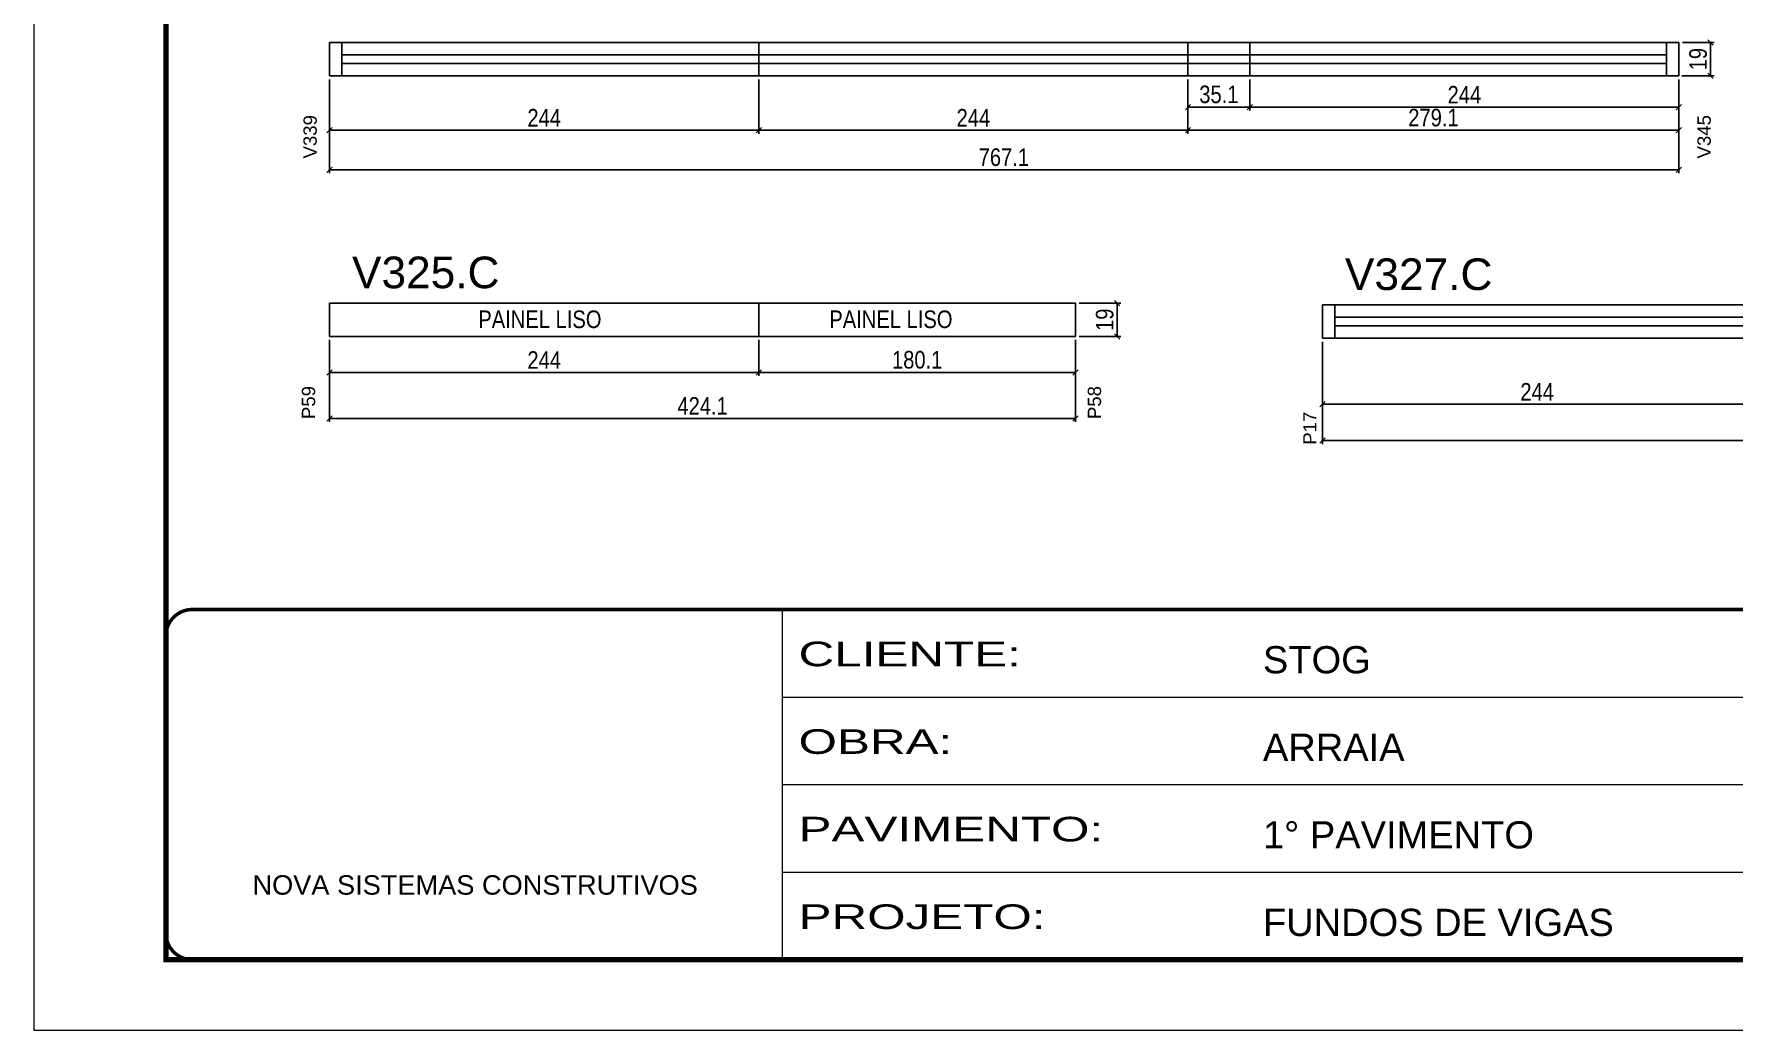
# Model space of a CAD drawing. Extents: x -3394 to 16474, y 3662 to 14397.
# Drawn here: x 5857 to 6823, y 11049 to 11616 of the extents above; entities that cross this region are included whole.
import ezdxf

# ---------------------------------------------------------------- set-up
doc = ezdxf.new("R2010")
doc.units = 0
doc.linetypes.add('CONTINUO', pattern=[0])
doc.linetypes.add('DASHED', pattern=[0.75, 0.5, -0.25])
doc.layers.get('0').update_dxf_attribs({"linetype": 'CONTINUOUS'})
doc.layers.get('Defpoints').update_dxf_attribs({"linetype": 'CONTINUOUS'})
for name, color, linetype in [('COTA', 241, 'CONTINUOUS'), ('NOMENCLATURA', 7, 'CONTINUOUS'), ('Painéis', 200, 'CONTINUOUS'), ('SARR_2.2x7', 40, 'CONTINUOUS')]:
    doc.layers.add(name, color=color, linetype=linetype)
doc.layers.add('Folhas', color=255, linetype='CONTINUOUS', lineweight=9)
doc.layers.add('SARRAFO DE PRESSAO', color=251, linetype='DASHED', lineweight=9)
doc.styles.add('ARIAL', font='arial.ttf')
doc.styles.add('COTA TECNICA', font='techl___.ttf', dxfattribs={"height": 10})
doc.styles.add('Tecnologia', font='')
doc.styles.get('Tecnologia').set_extended_font_data('Forgotten Futurist')
doc.dimstyles.new('PAINEL', dxfattribs={"dimtxt": 10, "dimasz": 3, "dimexe": 3, "dimexo": 3, "dimgap": 3, "dimtad": 1, "dimdec": 1, "dimzin": 12, "dimdsep": 46, "dimtxsty": 'COTA TECNICA', "dimblk1": 'OBLIQUE', "dimblk2": 'OBLIQUE', "dimsah": 1, "dimcen": 0.9, "dimclrd": 4, "dimclre": 4, "dimclrt": 240, "dimadec": 1, "dimazin": 3, "dimtfac": 1, "dimtdec": 1, "dimtmove": 0, "dimatfit": 3, "dimfxl": 1, "dimtolj": 1, "dimtzin": 12, "dimarcsym": 0})

# ---------------------------------------------------------------- blocks, each defined once
blk = doc.blocks.new('9999999999')
at = {"color": 30, "linetype": 'CONTINUO'}
for p, q in [((98564.56, 34230.21), (98564.56, 34429.45)), ((98564.56, 34379.64), (99583.98, 34379.64)), ((98564.56, 34329.83), (99487.98, 34329.83)), ((98564.56, 34280.02), (99487.98, 34280.02))]:
    blk.add_line(p, q, dxfattribs=at)
at = {"color": 30, "linetype": 'CONTINUO', "const_width": 2}
blk.add_lwpolyline([(99583.98, 34230.21), (99583.98, 34414.45, 0.414214), (99568.98, 34429.45), (98228.98, 34429.45, 0.414214), (98213.98, 34414.45), (98213.98, 34245.21, 0.414214), (98228.98, 34230.21), (99583.98, 34230.21)], format="xyb", dxfattribs=at)
at = {"layer": 'Folhas'}
blk.add_lwpolyline([(98138.98, 34190.21), (99623.98, 34190.21), (99623.98, 35240.21), (98138.98, 35240.21)], close=True, dxfattribs=at)
at = {"layer": 'Folhas', "color": 30, "const_width": 3}
blk.add_lwpolyline([(98213.98, 34230.21), (99583.98, 34230.21), (99583.98, 35200.21), (98213.98, 35200.21)], close=True, dxfattribs=at)
at = {"color": 7, "linetype": 'Continuous', "ltscale": 5, "style": 'ARIAL'}
for s, height, p in [('STOG', 15.483, (98837.68, 34393.13)), ('ARRAIA', 15.483, (98837.68, 34343.32)), ('1° PAVIMENTO', 15.4829, (98837.68, 34293.51)), ('NOVA SISTEMAS CONSTRUTIVOS', 11.0592, (98263.19, 34267.21)), ('FUNDOS DE VIGAS', 15.4829, (98837.68, 34243.7))]:
    blk.add_text(s, height=height, dxfattribs=at).set_placement(p)
at = {"layer": 'Folhas', "color": 7, "style": 'Tecnologia', "width": 1.5}
for s, p in [('CLIENTE:', (98573.65, 34397.17)), ('OBRA:', (98573.65, 34347.31)), ('PAVIMENTO:', (98573.65, 34297.5)), ('PROJETO:', (98573.65, 34247.69))]:
    blk.add_text(s, height=14, dxfattribs=at).set_placement(p)
blk = doc.blocks.new('_Oblique')
at = {"color": 0, "linetype": 'ByBlock', "lineweight": -2}
blk.add_line((-0.5, -0.5), (0.5, 0.5), dxfattribs=at)
blk = doc.blocks.new('*D186')
at = {"layer": 'COTA', "color": 4, "linetype": 'Continuous', "lineweight": -2, "transparency": 16777216}
for p, q in [((6025.28, 11590.24), (6025.28, 11559.33)), ((6269.28, 11590.24), (6269.28, 11559.33)), ((6025.28, 11561.33), (6269.28, 11561.33))]:
    blk.add_line(p, q, dxfattribs=at)
at = {"layer": 'Defpoints', "color": 0, "linetype": 'Continuous', "transparency": 16777216}
for p in [(6025.28, 11592.24), (6269.28, 11592.24), (6269.28, 11561.33)]:
    blk.add_point(p, dxfattribs=at)
at = {"layer": 'COTA', "color": 4, "linetype": 'Continuous', "lineweight": -2, "transparency": 16777216, "xscale": 3, "yscale": 3, "zscale": 3, "rotation": 180}
blk.add_blockref('_Oblique', (6025.28, 11561.33), dxfattribs=at)
at = {"layer": 'COTA', "color": 4, "linetype": 'Continuous', "lineweight": -2, "transparency": 16777216, "xscale": 3, "yscale": 3, "zscale": 3}
blk.add_blockref('_Oblique', (6269.28, 11561.33), dxfattribs=at)
at = {"layer": 'COTA', "color": 240, "linetype": 'Continuous', "transparency": 16777216, "insert": (6147.28, 11568.4), "char_height": 10, "attachment_point": 5, "style": 'COTA TECNICA'}
blk.add_mtext('\\A1;244', dxfattribs=at)
blk = doc.blocks.new('*D187')
at = {"layer": 'COTA', "color": 4, "linetype": 'Continuous', "lineweight": -2, "transparency": 16777216}
for p, q in [((6269.28, 11590.24), (6269.28, 11559.33)), ((6513.28, 11590.24), (6513.28, 11559.33)), ((6269.28, 11561.33), (6513.28, 11561.33))]:
    blk.add_line(p, q, dxfattribs=at)
at = {"layer": 'Defpoints', "color": 0, "linetype": 'Continuous', "transparency": 16777216}
for p in [(6269.28, 11592.24), (6513.28, 11592.24), (6513.28, 11561.33)]:
    blk.add_point(p, dxfattribs=at)
at = {"layer": 'COTA', "color": 4, "linetype": 'Continuous', "lineweight": -2, "transparency": 16777216, "xscale": 3, "yscale": 3, "zscale": 3, "rotation": 180}
blk.add_blockref('_Oblique', (6269.28, 11561.33), dxfattribs=at)
at = {"layer": 'COTA', "color": 4, "linetype": 'Continuous', "lineweight": -2, "transparency": 16777216, "xscale": 3, "yscale": 3, "zscale": 3}
blk.add_blockref('_Oblique', (6513.28, 11561.33), dxfattribs=at)
at = {"layer": 'COTA', "color": 240, "linetype": 'Continuous', "transparency": 16777216, "insert": (6391.28, 11568.4), "char_height": 10, "attachment_point": 5, "style": 'COTA TECNICA'}
blk.add_mtext('\\A1;244', dxfattribs=at)
blk = doc.blocks.new('*D188')
at = {"layer": 'COTA', "color": 4, "linetype": 'Continuous', "lineweight": -2, "transparency": 16777216}
for p, q in [((6513.28, 11590.24), (6513.28, 11559.33)), ((6792.42, 11590.24), (6792.42, 11559.33)), ((6513.28, 11561.33), (6792.42, 11561.33))]:
    blk.add_line(p, q, dxfattribs=at)
at = {"layer": 'Defpoints', "color": 0, "linetype": 'Continuous', "transparency": 16777216}
for p in [(6513.28, 11592.24), (6792.42, 11592.24), (6792.42, 11561.33)]:
    blk.add_point(p, dxfattribs=at)
at = {"layer": 'COTA', "color": 4, "linetype": 'Continuous', "lineweight": -2, "transparency": 16777216, "xscale": 3, "yscale": 3, "zscale": 3, "rotation": 180}
blk.add_blockref('_Oblique', (6513.28, 11561.33), dxfattribs=at)
at = {"layer": 'COTA', "color": 4, "linetype": 'Continuous', "lineweight": -2, "transparency": 16777216, "xscale": 3, "yscale": 3, "zscale": 3}
blk.add_blockref('_Oblique', (6792.42, 11561.33), dxfattribs=at)
at = {"layer": 'COTA', "color": 240, "linetype": 'Continuous', "transparency": 16777216, "insert": (6652.85, 11568.43), "char_height": 10, "attachment_point": 5, "style": 'COTA TECNICA'}
blk.add_mtext('\\A1;279.1', dxfattribs=at)
blk = doc.blocks.new('*D189')
at = {"layer": 'COTA', "color": 4, "linetype": 'Continuous', "lineweight": -2, "transparency": 16777216}
for p, q in [((6025.28, 11590.24), (6025.28, 11536.8)), ((6792.42, 11590.24), (6792.42, 11536.8)), ((6025.28, 11538.8), (6792.42, 11538.8))]:
    blk.add_line(p, q, dxfattribs=at)
at = {"layer": 'Defpoints', "color": 0, "linetype": 'Continuous', "transparency": 16777216}
for p in [(6025.28, 11592.24), (6792.42, 11592.24), (6792.42, 11538.8)]:
    blk.add_point(p, dxfattribs=at)
at = {"layer": 'COTA', "color": 4, "linetype": 'Continuous', "lineweight": -2, "transparency": 16777216, "xscale": 3, "yscale": 3, "zscale": 3, "rotation": 180}
blk.add_blockref('_Oblique', (6025.28, 11538.8), dxfattribs=at)
at = {"layer": 'COTA', "color": 4, "linetype": 'Continuous', "lineweight": -2, "transparency": 16777216, "xscale": 3, "yscale": 3, "zscale": 3}
blk.add_blockref('_Oblique', (6792.42, 11538.8), dxfattribs=at)
at = {"layer": 'COTA', "color": 240, "linetype": 'Continuous', "transparency": 16777216, "insert": (6408.61, 11545.91), "char_height": 10, "attachment_point": 5, "style": 'COTA TECNICA'}
blk.add_mtext('\\A1;767.1', dxfattribs=at)
blk = doc.blocks.new('*D190')
at = {"layer": 'COTA', "color": 4, "linetype": 'Continuous', "lineweight": -2, "transparency": 16777216}
for p, q in [((6794.42, 11611.24), (6812.41, 11611.24)), ((6810.41, 11592.24), (6810.41, 11611.24)), ((6794.14, 11592.24), (6812.41, 11592.24))]:
    blk.add_line(p, q, dxfattribs=at)
at = {"layer": 'Defpoints', "color": 0, "linetype": 'Continuous', "transparency": 16777216}
for p in [(6792.42, 11611.24), (6810.41, 11611.24), (6792.14, 11592.24)]:
    blk.add_point(p, dxfattribs=at)
at = {"layer": 'COTA', "color": 4, "linetype": 'Continuous', "lineweight": -2, "transparency": 16777216, "xscale": 3, "yscale": 3, "zscale": 3}
for p, rotation in [((6810.41, 11611.24), 90), ((6810.41, 11592.24), 270)]:
    blk.add_blockref('_Oblique', p, dxfattribs=dict(at, rotation=rotation))
at = {"layer": 'COTA', "color": 240, "linetype": 'Continuous', "transparency": 16777216, "insert": (6803.32, 11601.74), "char_height": 10, "attachment_point": 5, "rotation": 90, "style": 'COTA TECNICA'}
blk.add_mtext('\\A1;19', dxfattribs=at)
blk = doc.blocks.new('*D191')
at = {"layer": 'COTA', "color": 4, "linetype": 'Continuous', "lineweight": -2, "transparency": 16777216}
for p, q in [((6513.28, 11590.24), (6513.28, 11572.44)), ((6548.42, 11590.24), (6548.42, 11572.44)), ((6513.28, 11574.44), (6548.42, 11574.44))]:
    blk.add_line(p, q, dxfattribs=at)
at = {"layer": 'Defpoints', "color": 0, "linetype": 'Continuous', "transparency": 16777216}
for p in [(6513.28, 11592.24), (6548.42, 11592.24), (6548.42, 11574.44)]:
    blk.add_point(p, dxfattribs=at)
at = {"layer": 'COTA', "color": 4, "linetype": 'Continuous', "lineweight": -2, "transparency": 16777216, "xscale": 3, "yscale": 3, "zscale": 3, "rotation": 180}
blk.add_blockref('_Oblique', (6513.28, 11574.44), dxfattribs=at)
at = {"layer": 'COTA', "color": 4, "linetype": 'Continuous', "lineweight": -2, "transparency": 16777216, "xscale": 3, "yscale": 3, "zscale": 3}
blk.add_blockref('_Oblique', (6548.42, 11574.44), dxfattribs=at)
at = {"layer": 'COTA', "color": 240, "linetype": 'Continuous', "transparency": 16777216, "insert": (6530.85, 11581.66), "char_height": 10, "attachment_point": 5, "style": 'COTA TECNICA'}
blk.add_mtext('\\A1;35.1', dxfattribs=at)
blk = doc.blocks.new('*D192')
at = {"layer": 'COTA', "color": 4, "linetype": 'Continuous', "lineweight": -2, "transparency": 16777216}
for p, q in [((6548.42, 11590.24), (6548.42, 11572.44)), ((6792.42, 11590.24), (6792.42, 11572.44)), ((6548.42, 11574.44), (6792.42, 11574.44))]:
    blk.add_line(p, q, dxfattribs=at)
at = {"layer": 'Defpoints', "color": 0, "linetype": 'Continuous', "transparency": 16777216}
for p in [(6548.42, 11592.24), (6792.42, 11592.24), (6792.42, 11574.44)]:
    blk.add_point(p, dxfattribs=at)
at = {"layer": 'COTA', "color": 4, "linetype": 'Continuous', "lineweight": -2, "transparency": 16777216, "xscale": 3, "yscale": 3, "zscale": 3, "rotation": 180}
blk.add_blockref('_Oblique', (6548.42, 11574.44), dxfattribs=at)
at = {"layer": 'COTA', "color": 4, "linetype": 'Continuous', "lineweight": -2, "transparency": 16777216, "xscale": 3, "yscale": 3, "zscale": 3}
blk.add_blockref('_Oblique', (6792.42, 11574.44), dxfattribs=at)
at = {"layer": 'COTA', "color": 240, "linetype": 'Continuous', "transparency": 16777216, "insert": (6670.42, 11581.51), "char_height": 10, "attachment_point": 5, "style": 'COTA TECNICA'}
blk.add_mtext('\\A1;244', dxfattribs=at)
blk = doc.blocks.new('*D272')
at = {"layer": 'COTA', "color": 4, "linetype": 'Continuous', "lineweight": -2, "transparency": 16777216}
for p, q in [((6025.28, 11441.99), (6025.28, 11421.52)), ((6269.28, 11441.99), (6269.28, 11421.52)), ((6025.28, 11423.52), (6269.28, 11423.52))]:
    blk.add_line(p, q, dxfattribs=at)
at = {"layer": 'Defpoints', "color": 0, "linetype": 'Continuous', "transparency": 16777216}
for p in [(6025.28, 11443.99), (6269.28, 11443.99), (6269.28, 11423.52)]:
    blk.add_point(p, dxfattribs=at)
at = {"layer": 'COTA', "color": 4, "linetype": 'Continuous', "lineweight": -2, "transparency": 16777216, "xscale": 3, "yscale": 3, "zscale": 3, "rotation": 180}
blk.add_blockref('_Oblique', (6025.28, 11423.52), dxfattribs=at)
at = {"layer": 'COTA', "color": 4, "linetype": 'Continuous', "lineweight": -2, "transparency": 16777216, "xscale": 3, "yscale": 3, "zscale": 3}
blk.add_blockref('_Oblique', (6269.28, 11423.52), dxfattribs=at)
at = {"layer": 'COTA', "color": 240, "linetype": 'Continuous', "transparency": 16777216, "insert": (6147.28, 11430.59), "char_height": 10, "attachment_point": 5, "style": 'COTA TECNICA'}
blk.add_mtext('\\A1;244', dxfattribs=at)
blk = doc.blocks.new('*D273')
at = {"layer": 'COTA', "color": 4, "linetype": 'Continuous', "lineweight": -2, "transparency": 16777216}
for p, q in [((6269.28, 11441.99), (6269.28, 11421.52)), ((6449.38, 11441.99), (6449.38, 11421.52)), ((6269.28, 11423.52), (6449.38, 11423.52))]:
    blk.add_line(p, q, dxfattribs=at)
at = {"layer": 'Defpoints', "color": 0, "linetype": 'Continuous', "transparency": 16777216}
for p in [(6269.28, 11443.99), (6449.38, 11443.99), (6449.38, 11423.52)]:
    blk.add_point(p, dxfattribs=at)
at = {"layer": 'COTA', "color": 4, "linetype": 'Continuous', "lineweight": -2, "transparency": 16777216, "xscale": 3, "yscale": 3, "zscale": 3, "rotation": 180}
blk.add_blockref('_Oblique', (6269.28, 11423.52), dxfattribs=at)
at = {"layer": 'COTA', "color": 4, "linetype": 'Continuous', "lineweight": -2, "transparency": 16777216, "xscale": 3, "yscale": 3, "zscale": 3}
blk.add_blockref('_Oblique', (6449.38, 11423.52), dxfattribs=at)
at = {"layer": 'COTA', "color": 240, "linetype": 'Continuous', "transparency": 16777216, "insert": (6359.33, 11430.65), "char_height": 10, "attachment_point": 5, "style": 'COTA TECNICA'}
blk.add_mtext('\\A1;180.1', dxfattribs=at)
blk = doc.blocks.new('*D274')
at = {"layer": 'COTA', "color": 4, "linetype": 'Continuous', "lineweight": -2, "transparency": 16777216}
for p, q in [((6025.28, 11441.99), (6025.28, 11395.38)), ((6449.38, 11441.99), (6449.38, 11395.38)), ((6025.28, 11397.38), (6449.38, 11397.38))]:
    blk.add_line(p, q, dxfattribs=at)
at = {"layer": 'Defpoints', "color": 0, "linetype": 'Continuous', "transparency": 16777216}
for p in [(6025.28, 11443.99), (6449.38, 11443.99), (6449.38, 11397.38)]:
    blk.add_point(p, dxfattribs=at)
at = {"layer": 'COTA', "color": 4, "linetype": 'Continuous', "lineweight": -2, "transparency": 16777216, "xscale": 3, "yscale": 3, "zscale": 3, "rotation": 180}
blk.add_blockref('_Oblique', (6025.28, 11397.38), dxfattribs=at)
at = {"layer": 'COTA', "color": 4, "linetype": 'Continuous', "lineweight": -2, "transparency": 16777216, "xscale": 3, "yscale": 3, "zscale": 3}
blk.add_blockref('_Oblique', (6449.38, 11397.38), dxfattribs=at)
at = {"layer": 'COTA', "color": 240, "linetype": 'Continuous', "transparency": 16777216, "insert": (6237.33, 11404.45), "char_height": 10, "attachment_point": 5, "style": 'COTA TECNICA'}
blk.add_mtext('\\A1;424.1', dxfattribs=at)
blk = doc.blocks.new('*D275')
at = {"layer": 'COTA', "color": 4, "linetype": 'Continuous', "lineweight": -2, "transparency": 16777216}
for p, q in [((6451.38, 11462.99), (6475.06, 11462.99)), ((6473.06, 11443.99), (6473.06, 11462.99)), ((6451.38, 11443.99), (6475.06, 11443.99))]:
    blk.add_line(p, q, dxfattribs=at)
at = {"layer": 'Defpoints', "color": 0, "linetype": 'Continuous', "transparency": 16777216}
for p in [(6449.38, 11462.99), (6473.06, 11462.99), (6449.38, 11443.99)]:
    blk.add_point(p, dxfattribs=at)
at = {"layer": 'COTA', "color": 4, "linetype": 'Continuous', "lineweight": -2, "transparency": 16777216, "xscale": 3, "yscale": 3, "zscale": 3}
for p, rotation in [((6473.06, 11462.99), 90), ((6473.06, 11443.99), 270)]:
    blk.add_blockref('_Oblique', p, dxfattribs=dict(at, rotation=rotation))
at = {"layer": 'COTA', "color": 240, "linetype": 'Continuous', "transparency": 16777216, "insert": (6465.98, 11453.49), "char_height": 10, "attachment_point": 5, "rotation": 90, "style": 'COTA TECNICA'}
blk.add_mtext('\\A1;19', dxfattribs=at)
blk = doc.blocks.new('*D288')
at = {"layer": 'COTA', "color": 4, "linetype": 'Continuous', "lineweight": -2, "transparency": 16777216}
for p, q in [((6589.79, 11440.96), (6589.79, 11403.4)), ((6833.79, 11440.96), (6833.79, 11403.4)), ((6589.79, 11405.4), (6833.79, 11405.4))]:
    blk.add_line(p, q, dxfattribs=at)
at = {"layer": 'Defpoints', "color": 0, "linetype": 'Continuous', "transparency": 16777216}
for p in [(6589.79, 11442.96), (6833.79, 11442.96), (6833.79, 11405.4)]:
    blk.add_point(p, dxfattribs=at)
at = {"layer": 'COTA', "color": 4, "linetype": 'Continuous', "lineweight": -2, "transparency": 16777216, "xscale": 3, "yscale": 3, "zscale": 3, "rotation": 180}
blk.add_blockref('_Oblique', (6589.79, 11405.4), dxfattribs=at)
at = {"layer": 'COTA', "color": 4, "linetype": 'Continuous', "lineweight": -2, "transparency": 16777216, "xscale": 3, "yscale": 3, "zscale": 3}
blk.add_blockref('_Oblique', (6833.79, 11405.4), dxfattribs=at)
at = {"layer": 'COTA', "color": 240, "linetype": 'Continuous', "transparency": 16777216, "insert": (6711.79, 11412.48), "char_height": 10, "attachment_point": 5, "style": 'COTA TECNICA'}
blk.add_mtext('\\A1;244', dxfattribs=at)
blk = doc.blocks.new('*D285')
at = {"layer": 'COTA', "color": 4, "linetype": 'Continuous', "lineweight": -2, "transparency": 16777216}
for p, q in [((6589.79, 11440.96), (6589.79, 11382.75)), ((7127.63, 11440.96), (7127.63, 11382.75)), ((6589.79, 11384.75), (7127.63, 11384.75))]:
    blk.add_line(p, q, dxfattribs=at)
at = {"layer": 'Defpoints', "color": 0, "linetype": 'Continuous', "transparency": 16777216}
for p in [(6589.79, 11442.96), (7127.63, 11442.96), (7127.63, 11384.75)]:
    blk.add_point(p, dxfattribs=at)
at = {"layer": 'COTA', "color": 4, "linetype": 'Continuous', "lineweight": -2, "transparency": 16777216, "xscale": 3, "yscale": 3, "zscale": 3, "rotation": 180}
blk.add_blockref('_Oblique', (6589.79, 11384.75), dxfattribs=at)
at = {"layer": 'COTA', "color": 4, "linetype": 'Continuous', "lineweight": -2, "transparency": 16777216, "xscale": 3, "yscale": 3, "zscale": 3}
blk.add_blockref('_Oblique', (7127.63, 11384.75), dxfattribs=at)
at = {"layer": 'COTA', "color": 240, "linetype": 'Continuous', "transparency": 16777216, "insert": (6858.71, 11391.99), "char_height": 10, "attachment_point": 5, "style": 'COTA TECNICA'}
blk.add_mtext('\\A1;537.8', dxfattribs=at)

msp = doc.modelspace()

# ---------------------------------------------------------------- linework, layer by layer
at = {"layer": 'Painéis', "linetype": 'Continuous'}
for p, q in [((6025.28, 11592.24), (6025.28, 11611.24)), ((6025.28, 11611.24), (6792.42, 11611.24)), ((6269.28, 11592.24), (6269.28, 11611.24)), ((6513.28, 11592.24), (6513.28, 11611.24)), ((6548.42, 11611.24), (6548.42, 11592.24)), ((6792.42, 11611.24), (6792.42, 11592.24)), ((6792.34, 11604.24), (6792.42, 11604.24)), ((6792.42, 11592.24), (6025.28, 11592.24)), ((6025.28, 11462.99), (6449.38, 11462.99)), ((6025.28, 11443.99), (6025.28, 11462.99)), ((6269.28, 11462.99), (6269.28, 11443.99)), ((6269.28, 11443.99), (6269.28, 11462.99)), ((6269.28, 11443.99), (6269.28, 11462.99)), ((6449.38, 11462.99), (6449.38, 11443.99)), ((6589.79, 11442.96), (6589.79, 11461.96)), ((6589.79, 11461.96), (7127.63, 11461.96)), ((6449.38, 11443.99), (6025.28, 11443.99)), ((7127.63, 11442.96), (6589.79, 11442.96))]:
    msp.add_line(p, q, dxfattribs=at)
at = {"layer": 'SARR_2.2x7', "ltscale": 25}
for p, q in [((6032.28, 11592.24), (6032.28, 11611.24)), ((6785.42, 11611.24), (6785.42, 11592.24)), ((6032.28, 11604.24), (6269.28, 11604.24)), ((6269.28, 11604.24), (6513.28, 11604.24)), ((6513.28, 11604.24), (6785.34, 11604.24)), ((6269.28, 11599.24), (6032.28, 11599.24)), ((6513.28, 11599.24), (6269.28, 11599.24)), ((6785.42, 11599.24), (6513.28, 11599.24)), ((6596.79, 11442.96), (6596.79, 11461.96)), ((6596.79, 11454.96), (6833.79, 11454.96)), ((6833.79, 11449.96), (6596.79, 11449.96))]:
    msp.add_line(p, q, dxfattribs=at)

# ---------------------------------------------------------------- block references
at = {"layer": 'SARRAFO DE PRESSAO', "color": 6, "linetype": 'ByBlock'}
msp.add_blockref('9999999999', (-92281.77, -23140.8), dxfattribs=at)

# ---------------------------------------------------------------- texts
at = {"layer": 'COTA', "color": 240, "linetype": 'Continuous', "char_height": 10, "attachment_point": 5, "style": 'COTA TECNICA'}
for insert in [(6144.84, 11453.69), (6344.4, 11453.69)]:
    msp.add_mtext('\\A1;PAINEL LISO', dxfattribs=dict(at, insert=insert))
at = {"layer": 'NOMENCLATURA', "linetype": 'Continuous', "style": 'ARIAL'}
for s, p in [('V339', (6017.98, 11545.24)), ('V345', (6810.51, 11545.24)), ('P59', (6017.05, 11396.98)), ('P58', (6463.86, 11396.98)), ('P17', (6586.34, 11382.38))]:
    msp.add_text(s, height=7.567, rotation=90, dxfattribs=at).set_placement(p)
for s, p in [('V325.C', (6038, 11471.41)), ('V327.C', (6602.51, 11470.38))]:
    msp.add_text(s, height=18, dxfattribs=at).set_placement(p)

# ---------------------------------------------------------------- dimensions: what is measured, and where the dimension line sits
at = {"layer": 'COTA', "linetype": 'Continuous'}
for base, p1, p2, picture, middle in [((6810.41, 11611.24), (6792.14, 11592.24), (6792.42, 11611.24), '*D190', (6803.32, 11601.74)), ((6473.06, 11462.99), (6449.38, 11443.99), (6449.38, 11462.99), '*D275', (6465.98, 11453.49))]:
    dim = msp.add_linear_dim(base=base, p1=p1, p2=p2, angle=90, dimstyle='PAINEL', override={"dimexe": 2, "dimexo": 2, "dimgap": 2, "dimadec": 8, "dimtix": 1, "dimatfit": 2, "dimldrblk": 'Oblique'}, dxfattribs=at)
    dim.commit()
    dim.dimension.update_dxf_attribs({"geometry": picture, "text_midpoint": middle})
for base, p1, p2, override, picture, middle in [((6269.28, 11561.33), (6025.28, 11592.24), (6269.28, 11592.24), {"dimexe": 2, "dimexo": 2, "dimgap": 2, "dimadec": 8, "dimtix": 1, "dimatfit": 2, "dimldrblk": 'Oblique'}, '*D186', (6147.28, 11568.4)), ((6513.28, 11561.33), (6269.28, 11592.24), (6513.28, 11592.24), {"dimexe": 2, "dimexo": 2, "dimgap": 2, "dimadec": 8, "dimtix": 1, "dimatfit": 2, "dimldrblk": 'Oblique'}, '*D187', (6391.28, 11568.4)), ((6792.42, 11561.33), (6513.28, 11592.24), (6792.42, 11592.24), {"dimexe": 2, "dimexo": 2, "dimgap": 2, "dimadec": 8, "dimtix": 1, "dimatfit": 2, "dimldrblk": 'Oblique'}, '*D188', (6652.85, 11568.43)), ((6548.42, 11574.44), (6513.28, 11592.24), (6548.42, 11592.24), {"dimexe": 2, "dimexo": 2, "dimgap": 2, "dimadec": 8, "dimtix": 1, "dimatfit": 2, "dimldrblk": 'Oblique'}, '*D191', (6530.85, 11581.66)), ((6792.42, 11574.44), (6548.42, 11592.24), (6792.42, 11592.24), {"dimexe": 2, "dimexo": 2, "dimgap": 2, "dimadec": 8, "dimtix": 1, "dimtmove": 1, "dimatfit": 2, "dimldrblk": 'Oblique'}, '*D192', (6670.42, 11581.51)), ((6269.28, 11423.52), (6025.28, 11443.99), (6269.28, 11443.99), {"dimexe": 2, "dimexo": 2, "dimgap": 2, "dimadec": 8, "dimtix": 1, "dimatfit": 2, "dimldrblk": 'Oblique'}, '*D272', (6147.28, 11430.59)), ((6449.38, 11397.38), (6025.28, 11443.99), (6449.38, 11443.99), {"dimexe": 2, "dimexo": 2, "dimgap": 2, "dimadec": 8, "dimtix": 1, "dimatfit": 2, "dimldrblk": 'Oblique'}, '*D274', (6237.33, 11404.45)), ((6449.38, 11423.52), (6269.28, 11443.99), (6449.38, 11443.99), {"dimexe": 2, "dimexo": 2, "dimgap": 2, "dimadec": 8, "dimtix": 1, "dimatfit": 2, "dimldrblk": 'Oblique'}, '*D273', (6359.33, 11430.65)), ((6833.79, 11405.4), (6589.79, 11442.96), (6833.79, 11442.96), {"dimexe": 2, "dimexo": 2, "dimgap": 2, "dimadec": 8, "dimtix": 1, "dimatfit": 2, "dimldrblk": 'Oblique'}, '*D288', (6711.79, 11412.48)), ((7127.63, 11384.75), (6589.79, 11442.96), (7127.63, 11442.96), {"dimexe": 2, "dimexo": 2, "dimgap": 2, "dimadec": 8, "dimtix": 1, "dimatfit": 2, "dimldrblk": 'Oblique'}, '*D285', (6858.71, 11391.99))]:
    dim = msp.add_linear_dim(base=base, p1=p1, p2=p2, dimstyle='PAINEL', override=override, dxfattribs=at)
    dim.commit()
    dim.dimension.update_dxf_attribs({"geometry": picture, "text_midpoint": middle})
dim = msp.add_linear_dim(base=(6792.42, 11538.8), p1=(6025.28, 11592.24), p2=(6792.42, 11592.24), dimstyle='PAINEL', override={"dimexe": 2, "dimexo": 2, "dimgap": 2, "dimadec": 8, "dimtix": 1, "dimatfit": 2, "dimldrblk": 'Oblique'}, dxfattribs=at)
dim.commit()
dim.dimension.update_dxf_attribs({"geometry": '*D189', "text_midpoint": (6408.61, 11538.8), "dimtype": 160})

doc.saveas('drawing.dxf')
